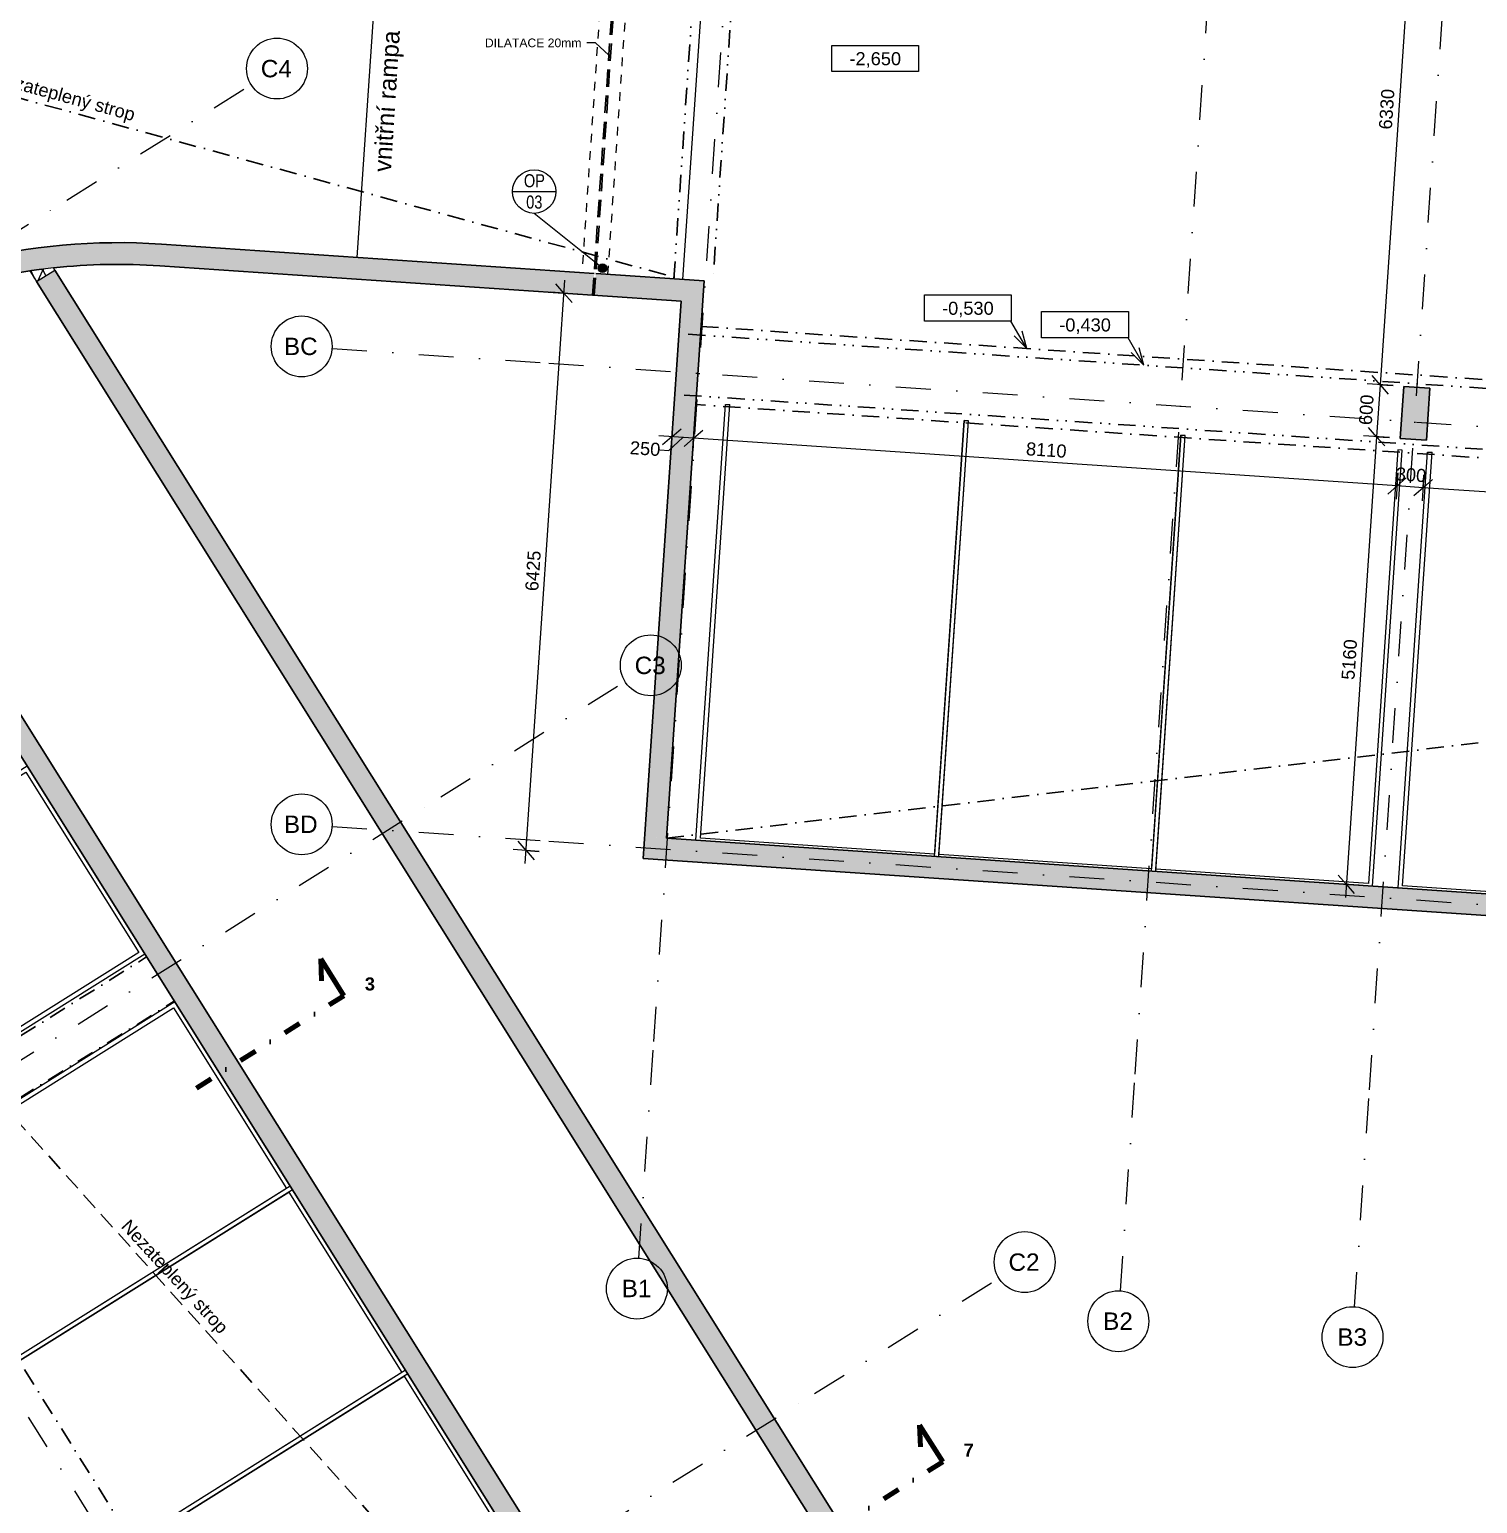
# Model space of a CAD drawing. Header units: millimetres. Extents: x -45523 to 44975, y -3459 to 74573.
# Drawn here: x -11187 to 5468, y 31290 to 48246 of the extents above; entities that cross this region are included whole.
import ezdxf

# ---------------------------------------------------------------- set-up
doc = ezdxf.new("R2010")
doc.units = ezdxf.units.MM
for name, pattern in [('HA_Dash_2mm-S1mm', [200, 100, -100]), ('HA_Dash_3mm-S1mm', [300, 200, -100]), ('HA_DashDot_10mm-S3mm', [1000, 400, -300, 0, -300]), ('HA_DashDot_4mm-S1mm', [400, 200, -100, 0, -100]), ('HA_DashDot_6mm-S2mm', [600, 200, -200, 0, -200]), ('HA_DashDotDot_5mm-S1mm', [500, 200, -100, 0, -100, 0, -100])]:
    doc.linetypes.add(name, pattern=pattern)
for name, color, linetype, lineweight in [('A-____-____-DIMS', 9, 'Continuous', 5), ('A-____-____-DIMS-100', 9, 'Continuous', 5), ('A-DETL-____-HDLN', 9, 'HA_Dash_3mm-S1mm', 25), ('A-DETL-____-OTLN', 9, 'Continuous', 25), ('A-DETL-____-THIN', 9, 'Continuous', 9), ('A-DETL-GENF-OTLN', 9, 'Continuous', 9), ('A-FLOR-____-OTLN', 9, 'Continuous', 9), ('A-FLOR-____-OVHD', 9, 'HA_DashDot_4mm-S1mm', 25), ('A-GENM-____-IDEN', 9, 'Continuous', 9), ('A-GENM-____-OTLN', 9, 'Continuous', 9), ('A-WALL-____-MCUT', 9, 'Continuous', 9), ('A-WALL-____-PATT', 9, 'Continuous', 25), ('C-PRKG-____-OTLN', 9, 'Continuous', 9), ('G-____-____-DIMS', 9, 'Continuous', 5), ('G-____-____-SYMB', 9, 'Continuous', 5), ('G-____-____-TEXT', 9, 'Continuous', 5), ('S-COLS-____-MCUT', 9, 'Continuous', 25), ('S-COLS-____-OTLN', 9, 'Continuous', 9), ('S-GRID-____-IDEN', 9, 'Continuous', 9), ('S-GRID-____-OTLN', 9, 'Continuous', 5)]:
    doc.layers.add(name, color=color, linetype=linetype, lineweight=lineweight)
doc.styles.add('Arial', font='arial.ttf', dxfattribs={"height": 100})
doc.styles.add('Arial_1', font='arial.ttf', dxfattribs={"height": 200})
doc.styles.add('Arial_2', font='arial.ttf', dxfattribs={"height": 150})
doc.styles.add('Arial_3', font='arial.ttf', dxfattribs={"width": 0.8, "height": 150})
doc.styles.add('Arial_B_1', font='arialbd.ttf', dxfattribs={"height": 150})
doc.dimstyles.new('Inner_Dimensions', dxfattribs={"dimscale": 304.8, "dimtxt": 153.03891, "dimasz": 0.656168, "dimexe": 0.492126, "dimexo": 0.0625, "dimgap": 0.065617, "dimtad": 1, "dimdec": 0, "dimzin": 0, "dimdsep": 46, "dimtxsty": 'Arial_2', "dimblk1": 'OBLIQUE', "dimblk2": 'OBLIQUE', "dimsah": 1, "dimcen": 0.09, "dimdle": 0.492126, "dimazin": 0, "dimtfac": 1, "dimtdec": 4, "dimtix": 1, "dimtmove": 0, "dimatfit": 3, "dimfxl": 0.492126, "dimfxlon": 1, "dimtvp": 1, "dimtolj": 1, "dimtzin": 0, "dimlwd": 9, "dimlwe": 9, "dimarcsym": 2})
doc.dimstyles.new('Inner_Dimensions_1', dxfattribs={"dimscale": 304.8, "dimtxt": 153.03891, "dimasz": 0.656168, "dimexe": 0.492126, "dimexo": 0.0625, "dimgap": 0.065617, "dimtad": 1, "dimdec": 0, "dimzin": 0, "dimdsep": 46, "dimtxsty": 'Arial_2', "dimblk1": 'OBLIQUE', "dimblk2": 'OBLIQUE', "dimsah": 1, "dimcen": 0.09, "dimdle": 0.492126, "dimazin": 0, "dimtfac": 1, "dimtdec": 4, "dimtix": 1, "dimtmove": 1, "dimatfit": 3, "dimfxl": 0.492126, "dimfxlon": 1, "dimtvp": 1, "dimtolj": 1, "dimtzin": 0, "dimlwd": 9, "dimlwe": 9, "dimarcsym": 2})
doc.dimstyles.new('Inner_Dimensions_3', dxfattribs={"dimscale": 304.8, "dimtxt": 153.03891, "dimasz": 0.656168, "dimexe": 0.492126, "dimexo": 0.0625, "dimgap": 0.065617, "dimtad": 1, "dimdec": 0, "dimzin": 0, "dimdsep": 46, "dimtxsty": 'Arial_2', "dimblk1": 'OBLIQUE', "dimblk2": 'OBLIQUE', "dimsah": 1, "dimcen": 0.09, "dimdle": 0.492126, "dimazin": 0, "dimtfac": 1, "dimtdec": 4, "dimtix": 1, "dimtmove": 0, "dimatfit": 3, "dimfxl": 0.492126, "dimfxlon": 1, "dimtvp": 1, "dimtolj": 1, "dimtzin": 0, "dimlwd": 9, "dimlwe": 9, "dimarcsym": 2})

# ---------------------------------------------------------------- blocks, each defined once
blk = doc.blocks.new('HA_sCO_Rectangle - 300X600-1910398-1PP_GARAZ')
at = {"layer": 'S-COLS-____-OTLN'}
blk.add_hatch(color=256, dxfattribs=at).paths.add_polyline_path([(150, -300), (150, 300), (-150, 300), (-150, -300)])
at = {"layer": 'S-COLS-____-MCUT'}
for p, q in [((150, 300), (-150, 300)), ((-150, 300), (-150, -300)), ((150, -300), (150, 300)), ((-150, -300), (150, -300))]:
    blk.add_line(p, q, dxfattribs=at)
blk = doc.blocks.new('HA_PA_Perpendicular_SingleStall - Generic-1376841-1PP_GARAZ')
at = {"layer": 'C-PRKG-____-OTLN', "lineweight": 5}
for p, q in [((2525, 0), (2525, -5025)), ((-25, 0), (-25, -5025)), ((25, -25), (2475, -25)), ((25, -5025), (25, -25)), ((2475, -25), (2475, -5025)), ((-25, -5025), (25, -5025)), ((2525, -5025), (2475, -5025))]:
    blk.add_line(p, q, dxfattribs=at)
blk = doc.blocks.new('HA_PA_Perpendicular_SingleStall - Generic-1376821-1PP_GARAZ')
at = {"layer": 'C-PRKG-____-OTLN', "lineweight": 5}
for p, q in [((2775, 0), (2775, -5025)), ((-25, 0), (-25, -5025)), ((25, -25), (2725, -25)), ((25, -5025), (25, -25)), ((2725, -25), (2725, -5025)), ((-25, -5025), (25, -5025)), ((2775, -5025), (2725, -5025))]:
    blk.add_line(p, q, dxfattribs=at)
blk = doc.blocks.new('HA_PA_Perpendicular_SingleStall - Generic-1370711-1PP_GARAZ')
at = {"layer": 'C-PRKG-____-OTLN', "lineweight": 5}
for p, q in [((-25, 25), (-25, -5000)), ((2525, 25), (2525, -5000)), ((25, -25), (2475, -25)), ((25, -5000), (25, -25)), ((2475, -25), (2475, -5000)), ((-25, -5000), (25, -5000)), ((2525, -5000), (2475, -5000))]:
    blk.add_line(p, q, dxfattribs=at)
blk = doc.blocks.new('Grid - Radius 3_5mm-353793-1PP_GARAZ')
at = {"layer": 'S-GRID-____-IDEN'}
blk.add_circle((0, 0), 3.5, dxfattribs=at)
blk = doc.blocks.new('Section - Detail Number-933961-1PP_GARAZ')
at = {"layer": 'G-____-____-SYMB', "lineweight": 100}
for p, q in [((0, 5), (1.25, 2.83)), ((0, 0), (0, 5))]:
    blk.add_line(p, q, dxfattribs=at)
blk = doc.blocks.new('DIMBLOCK406-1PP_GARAZ')
at = {"layer": 'A-____-____-DIMS-100', "lineweight": 9}
for p, q in [((4852, 43124), (4832, 42825)), ((4842, 42975), (4852, 43124)), ((4842, 42975), (4736, 42882)), ((4842, 42975), (4949, 43068)), ((9931, 42629), (4842, 42975)), ((9941, 42779), (9920, 42480)), ((9931, 42629), (9941, 42779)), ((9931, 42629), (9824, 42536)), ((9931, 42629), (10037, 42722))]:
    blk.add_line(p, q, dxfattribs=at)
at = {"layer": 'A-____-____-DIMS-100', "color": 0, "lineweight": 9, "insert": (7171, 43032), "char_height": 150, "width": 553.77, "attachment_point": 1, "rotation": 356.1173, "line_spacing_factor": 0.941778, "style": 'Arial_2'}
blk.add_mtext('5100', dxfattribs=at)
blk = doc.blocks.new('_Oblique')
at = {"color": 0, "linetype": 'ByBlock', "lineweight": -2}
blk.add_line((-0.5, -0.5), (0.5, 0.5), dxfattribs=at)
blk = doc.blocks.new('DIMBLOCK407-1PP_GARAZ')
at = {"layer": 'A-____-____-DIMS-100', "lineweight": 9}
for p, q in [((4553, 43145), (4533, 42845)), ((4543, 42995), (4553, 43145)), ((4543, 42995), (4649, 43088)), ((4852, 43124), (4832, 42825)), ((4842, 42975), (4852, 43124)), ((4543, 42995), (4436, 42902)), ((4842, 42975), (4543, 42995)), ((4842, 42975), (4736, 42882)), ((4842, 42975), (4949, 43068))]:
    blk.add_line(p, q, dxfattribs=at)
at = {"layer": 'A-____-____-DIMS-100', "color": 0, "lineweight": 9, "insert": (4534, 43211), "char_height": 150, "width": 415.32, "attachment_point": 1, "rotation": 356.1173, "line_spacing_factor": 0.941778, "style": 'Arial_2'}
blk.add_mtext('300', dxfattribs=at)
blk = doc.blocks.new('DIMBLOCK408-1PP_GARAZ')
at = {"layer": 'A-____-____-DIMS-100', "lineweight": 9}
for p, q in [((-3559, 43395), (-3539, 43694)), ((-3549, 43544), (-3442, 43637)), ((-3549, 43544), (-3655, 43451)), ((-3549, 43544), (-3559, 43395)), ((4543, 42995), (-3549, 43544)), ((4553, 43145), (4533, 42845)), ((4543, 42995), (4553, 43145)), ((4543, 42995), (4649, 43088)), ((4543, 42995), (4436, 42902))]:
    blk.add_line(p, q, dxfattribs=at)
at = {"layer": 'A-____-____-DIMS-100', "color": 0, "lineweight": 9, "insert": (281, 43500), "char_height": 150, "width": 553.77, "attachment_point": 1, "rotation": 356.1173, "line_spacing_factor": 0.941778, "style": 'Arial_2'}
blk.add_mtext('8110', dxfattribs=at)
blk = doc.blocks.new('DIMBLOCK409-1PP_GARAZ')
at = {"layer": 'A-____-____-DIMS-100', "lineweight": 9}
for p, q in [((-3808, 43412), (-3788, 43711)), ((-3798, 43561), (-3692, 43654)), ((-3559, 43395), (-3539, 43694)), ((-3549, 43544), (-3442, 43637)), ((-3549, 43544), (-3948, 43571)), ((-3935, 43412), (-3835, 43405)), ((-3798, 43561), (-3905, 43468)), ((-3835, 43405), (-3674, 43553)), ((-3798, 43561), (-3808, 43412)), ((-3549, 43544), (-3655, 43451)), ((-3549, 43544), (-3559, 43395))]:
    blk.add_line(p, q, dxfattribs=at)
at = {"layer": 'A-____-____-DIMS-100', "color": 0, "lineweight": 9, "insert": (-4275, 43512), "char_height": 150, "width": 415.32, "attachment_point": 1, "rotation": 356.1173, "line_spacing_factor": 0.941778, "style": 'Arial_2'}
blk.add_mtext('250', dxfattribs=at)
blk = doc.blocks.new('DIMBLOCK412-1PP_GARAZ')
at = {"layer": 'A-____-____-DIMS-100', "lineweight": 9}
for p, q in [((4776, 50475), (4683, 50581)), ((4776, 50475), (4348, 44160)), ((4627, 50485), (4926, 50465)), ((4776, 50475), (4627, 50485)), ((4776, 50475), (4869, 50368)), ((4348, 44160), (4255, 44266)), ((4497, 44150), (4198, 44170)), ((4348, 44160), (4441, 44053)), ((4348, 44160), (4497, 44150))]:
    blk.add_line(p, q, dxfattribs=at)
at = {"layer": 'A-____-____-DIMS-100', "color": 0, "lineweight": 9, "insert": (4332, 47102), "char_height": 150, "width": 553.77, "attachment_point": 1, "rotation": 86.1173, "line_spacing_factor": 0.941778, "style": 'Arial_2'}
blk.add_mtext('6330', dxfattribs=at)
blk = doc.blocks.new('DIMBLOCK413-1PP_GARAZ')
at = {"layer": 'A-____-____-DIMS-100', "lineweight": 9}
for p, q in [((4348, 44160), (4255, 44266)), ((4497, 44150), (4198, 44170)), ((4348, 44160), (4307, 43561)), ((4348, 44160), (4441, 44053)), ((4348, 44160), (4497, 44150)), ((4307, 43561), (4214, 43668)), ((4457, 43551), (4157, 43571)), ((4307, 43561), (4400, 43455)), ((4307, 43561), (4457, 43551))]:
    blk.add_line(p, q, dxfattribs=at)
at = {"layer": 'A-____-____-DIMS-100', "color": 0, "lineweight": 9, "insert": (4101, 43702), "char_height": 150, "width": 415.32, "attachment_point": 1, "rotation": 86.1173, "line_spacing_factor": 0.941778, "style": 'Arial_2'}
blk.add_mtext('600', dxfattribs=at)
blk = doc.blocks.new('DIMBLOCK414-1PP_GARAZ')
at = {"layer": 'A-____-____-DIMS-100', "lineweight": 9}
for p, q in [((4307, 43561), (4214, 43668)), ((4307, 43561), (3948, 38263)), ((4457, 43551), (4157, 43571)), ((4307, 43561), (4400, 43455)), ((4307, 43561), (4457, 43551)), ((3958, 38413), (3865, 38519)), ((4107, 38403), (3808, 38423)), ((3958, 38413), (4051, 38306)), ((3958, 38413), (4107, 38403))]:
    blk.add_line(p, q, dxfattribs=at)
at = {"layer": 'A-____-____-DIMS-100', "color": 0, "lineweight": 9, "insert": (3902, 40771), "char_height": 150, "width": 553.77, "attachment_point": 1, "rotation": 86.1173, "line_spacing_factor": 0.941778, "style": 'Arial_2'}
blk.add_mtext('5160', dxfattribs=at)
blk = doc.blocks.new('Spot Elevations - Generic-448778-1PP_GARAZ')
at = {"layer": 'G-____-____-DIMS', "lineweight": 9}
for p, q in [((-5, 0), (-5, 3)), ((-5, 3), (5, 3)), ((5, 3), (5, 0)), ((5, 0), (-5, 0))]:
    blk.add_line(p, q, dxfattribs=at)
blk = doc.blocks.new('HA_TAG_GM_Products - Generic-588599-1PP_GARAZ')
at = {"layer": 'A-GENM-____-IDEN'}
blk.add_line((-2.5, 0), (2.5, 0), dxfattribs=at)
blk.add_circle((0, 0), 2.5, dxfattribs=at)
blk = doc.blocks.new('DIMBLOCK553-1PP_GARAZ')
at = {"layer": 'A-____-____-DIMS-100', "lineweight": 9}
for p, q in [((-5484, 38653), (-5029, 45362)), ((-5039, 45213), (-5132, 45319)), ((-5189, 45223), (-4889, 45203)), ((-5039, 45213), (-5189, 45223)), ((-5039, 45213), (-4946, 45106)), ((-5474, 38802), (-5567, 38909)), ((-5324, 38792), (-5624, 38813)), ((-5474, 38802), (-5381, 38696)), ((-5474, 38802), (-5324, 38792))]:
    blk.add_line(p, q, dxfattribs=at)
at = {"layer": 'A-____-____-DIMS-100', "color": 0, "lineweight": 9, "insert": (-5486, 41792), "char_height": 150, "width": 553.77, "attachment_point": 1, "rotation": 86.1173, "line_spacing_factor": 0.941778, "style": 'Arial_2'}
blk.add_mtext('6425', dxfattribs=at)

msp = doc.modelspace()

# ---------------------------------------------------------------- hatches: boundary and pattern name
at = {"layer": 'A-DETL-GENF-OTLN', "lineweight": 5}
h = msp.add_hatch(dxfattribs=at)
h.set_pattern_fill('FP_7', style=0, pattern_type=2)
h.set_pattern_definition([(66.422, (109.27, 16.51), (-0.00035, 330.20156), [57.016, -30.078, 150.063, -30.078, -93.044]), (66.422, (109.27, 16.51), (-0.00035, 330.20156), [-267.234, 57.016, -36.028]), (113.578, (22.81, 16.51), (-144.11052, -0.00087), [57.016, -30.078, 150.063, -30.078, -93.044]), (113.578, (22.81, 16.51), (-144.11052, -0.00087), [-267.234, 57.016, -36.028]), (0, (22.8, 16.5), (0, 330.2), [86.466, -57.643]), (0, (94.86, 313.7), (0, 330.2), [86.466, -57.643]), (90, (0, 68.77), (-144.112, 9e-15), [27.565, -302.635]), (90, (72.06, 233.87), (-144.112, 9e-15), [27.565, -302.635]), (90, (132.08, 68.77), (-144.112, 9e-15), [27.565, -302.635]), (90, (204.14, 233.87), (-144.112, 9e-15), [27.565, -302.635])])
h.paths.add_polyline_path([(-11107, 45346.7), (-10895.1, 45479.4), (-10910.5, 45503.9), (-11183.7, 45469.1)])
at = {"layer": 'A-GENM-____-IDEN'}
h = msp.add_hatch(color=256, dxfattribs=at)
edge = h.paths.add_edge_path()
edge.add_arc((-4595, 45501), 50, 0, 360)
at = {"layer": 'A-WALL-____-PATT', "lineweight": 9}
for points in [[(-13868.9, 44481.4), (-13617.9, 44630.9), (-13361, 44769.9), (-13098.4, 44898), (-12830.7, 45015), (-12558.4, 45120.8), (-12281.9, 45215.1), (-12001.7, 45297.8), (-11718.3, 45368.7), (-11432.2, 45427.8), (-11143.9, 45474.8), (-10853.9, 45509.8), (-10562.6, 45532.7), (-10270.7, 45543.4), (-9978.6, 45541.8), (-9686.7, 45528.2), (-9669.8, 45777.6), (-9972.1, 45791.8), (-10274.7, 45793.3), (-10577, 45782.3), (-10895.1, 45756.6), (-11183.7, 45721.6), (-11477.8, 45673.6), (-11774.1, 45612.4), (-12067.7, 45538.9), (-12357.9, 45453.3), (-12644.3, 45355.6), (-12926.3, 45246), (-13203.6, 45124.8), (-13475.5, 44992.1), (-13741.7, 44848.1), (-14001.6, 44693.2)], [(54.5, 27527), (285.6, 27629), (-10895.1, 45479.4), (-11107, 45346.7), (-74.8, 27733.4)], [(-3861.1, 38943.6), (-3426.1, 45353.8), (-3675.5, 45370.7), (-4110.6, 38960.5)], [(-2498.2, 25856.6), (-2286.3, 25989.3), (-13868.9, 44481.4), (-14080.8, 44348.6), (-2599.3, 26018)], [(23628.7, 36827.2), (23645.6, 37076.7), (-4110.6, 38960.5), (-4127.5, 38711.1), (17860.8, 37218.7)]]:
    msp.add_hatch(color=256, dxfattribs=at).paths.add_polyline_path(points)
h = msp.add_hatch(color=256, dxfattribs=at)
h.paths.add_polyline_path([(-3692.4, 45121.3), (-3675.5, 45370.7), (-4673.2, 45438.5), (-4690.1, 45190.2), (-4706.9, 45190.2), (-4290.6, 45161.9)])
h.paths.add_polyline_path([(-4710.1, 45190.4), (-4693.2, 45439.8), (-9669.8, 45777.6), (-9686.7, 45528.2), (-4710.1, 45190.4)])

# ---------------------------------------------------------------- linework, layer by layer
at = {"layer": 'A-DETL-____-HDLN'}
for p, q in [((-4310.6, 51076.8), (-4710.1, 45190.2)), ((-4690.1, 45190.2), (-4290.6, 51075.5)), ((-16978.1, 41985.2), (-2498.2, 25856.6))]:
    msp.add_line(p, q, dxfattribs=at)
at = {"layer": 'A-DETL-____-OTLN', "linetype": 'HA_DashDotDot_5mm-S1mm'}
for p, q in [((-3775.3, 45377.5), (-3409.6, 50765.1)), ((-2960.6, 50734.6), (-3326.3, 45347)), ((24038.3, 42863.4), (-3717.8, 44747.2)), ((23990.9, 42165), (-3765.2, 44048.8))]:
    msp.add_line(p, q, dxfattribs=at)
at = {"layer": 'A-DETL-____-THIN'}
for p, q in [((-10910.5, 45503.9), (-11183.7, 45469.1)), ((-11183.7, 45469.1), (-11107, 45346.7)), ((-11107, 45346.7), (-10895.1, 45479.4)), ((-10895.1, 45479.4), (-10910.5, 45503.9)), ((-4710.1, 45190.2), (-4690.1, 45190.2))]:
    msp.add_line(p, q, dxfattribs=at)
at = {"layer": 'A-FLOR-____-OTLN'}
for p, q in [((-7416.9, 45624.7), (-7051.2, 51012.3)), ((-3309.8, 50758.3), (-3675.5, 45370.7))]:
    msp.add_line(p, q, dxfattribs=at)
at = {"layer": 'A-FLOR-____-OVHD'}
for p, q in [((-17183.1, 49066.1), (-3675.5, 45370.7)), ((-3461.6, 44830), (23795.7, 42980.1)), ((23734.7, 42082.1), (-3522.6, 43932.1)), ((-3861.1, 38943.6), (23733.9, 42182.4)), ((-16978.1, 41985.2), (-4816.9, 22569.4)), ((-12983.6, 35607.9), (-9839.5, 37577.3)), ((-12665.1, 35099.4), (-9521, 37068.8))]:
    msp.add_line(p, q, dxfattribs=at)
at = {"layer": 'A-GENM-____-IDEN'}
msp.add_line((-4595, 45501), (-5382.1, 46131.2), dxfattribs=at)
msp.add_circle((-4595, 45501), 50, dxfattribs=at)
at = {"layer": 'A-GENM-____-OTLN', "linetype": 'HA_Dash_2mm-S1mm'}
for p, q in [((-4467.2, 50836.9), (-4832.8, 45449.3)), ((-4533.5, 45429), (-4167.9, 50816.6))]:
    msp.add_line(p, q, dxfattribs=at)
at = {"layer": 'A-WALL-____-MCUT', "lineweight": 25}
for p, q in [((-4693.2, 45439.8), (-9669.8, 45777.6)), ((285.6, 27629), (-10895.1, 45479.4)), ((-9686.7, 45528.2), (-4710.1, 45190.4)), ((-11107, 45346.7), (54.5, 27527)), ((-3426.1, 45353.8), (-4673.2, 45438.5)), ((-3861.1, 38943.6), (-3426.1, 45353.8)), ((-4706.9, 45190.2), (-3692.4, 45121.3)), ((-3692.4, 45121.3), (-4127.5, 38711.1)), ((-2441.2, 26236.6), (-13868.9, 44481.4)), ((-14080.8, 44348.6), (-2498.2, 25856.6)), ((23396.2, 37093.6), (-3861.1, 38943.6)), ((-4127.5, 38711.1), (23628.7, 36827.2))]:
    msp.add_line(p, q, dxfattribs=at)
for radius, start, end in [(7250, 86.11727, 121.99028), (7000, 98.40033, 121.98775), (7000, 97.27774, 98.23285), (7000, 86.11727, 96.14509)]:
    msp.add_arc((-10160.7, 38544.2), radius, start, end, dxfattribs=at)
at = {"layer": 'G-____-____-DIMS', "lineweight": 9}
for p, q in [((100.4, 44892.7), (-394.5, 44892.7)), ((283.3, 44575.8), (100.4, 44892.7)), ((283.3, 44575.8), (229.7, 44775.8)), ((283.3, 44575.8), (136.9, 44722.3)), ((1448.2, 44701), (953.3, 44701)), ((1631.1, 44384.1), (1448.2, 44701)), ((1631.1, 44384.1), (1484.7, 44530.6)), ((1631.1, 44384.1), (1577.6, 44584.1))]:
    msp.add_line(p, q, dxfattribs=at)
at = {"layer": 'G-____-____-SYMB', "linetype": 'HA_DashDot_6mm-S2mm', "lineweight": 100}
for p, q in [((-7571, 37131.1), (-9419, 35973.6)), ((-683.5, 31769.4), (-2531.4, 30611.9))]:
    msp.add_line(p, q, dxfattribs=at)
at = {"layer": 'G-____-____-TEXT', "color": 250, "lineweight": 9}
for p, q in [((-4678.1, 48092.1), (-4776.7, 48092.1)), ((-4522.5, 47950.4), (-4678.1, 48092.1))]:
    msp.add_line(p, q, dxfattribs=at)
at = {"layer": 'S-GRID-____-OTLN', "linetype": 'HA_DashDot_10mm-S3mm', "lineweight": 9}
for p, q in [((-4007.3, 36606.3), (-2567.5, 57820.2)), ((1529.9, 36230.5), (2969.7, 57444.4)), ((4223.7, 36047.7), (5663.5, 57261.6)), ((-3551.5, 20078.2), (-22573.6, 50447.6)), ((-10755.7, 46283.8), (-8637, 47610.9)), ((-30183.8, 34114.9), (-10755.7, 46283.8)), ((-7706.2, 44576.9), (-5211.9, 44407.6)), ((-5211.9, 44407.6), (25941.2, 42293.2)), ((-6456, 39419.2), (-4337.3, 40746.3)), ((-25884.1, 27250.3), (-6456, 39419.2)), ((-7706.2, 39079.3), (-5211.9, 38910)), ((-5211.9, 38910), (25569.7, 36820.8)), ((-4176.6, 34112), (-4007.3, 36606.3)), ((1360.6, 33736.2), (1529.9, 36230.5)), ((4054.4, 33553.4), (4223.7, 36047.7)), ((-2156.3, 32554.7), (-37.6, 33881.7)), ((-21584.5, 20385.7), (-2156.3, 32554.7))]:
    msp.add_line(p, q, dxfattribs=at)

# ---------------------------------------------------------------- block references
at = {"layer": 'A-GENM-____-IDEN', "xscale": 99.99999999999993, "yscale": 99.99999999999993, "zscale": 99.99999999999993}
msp.add_blockref('HA_TAG_GM_Products - Generic-588599-1PP_GARAZ', (-5382.1, 46381.2), dxfattribs=at)
at = {"layer": 'C-PRKG-____-OTLN'}
for name, p, rotation in [('HA_PA_Perpendicular_SingleStall - Generic-1376821-1PP_GARAZ', (-752.5, 38732.6), 176.1172724189427), ('HA_PA_Perpendicular_SingleStall - Generic-1376841-1PP_GARAZ', (1741.7, 38563.3), 176.1172724189427), ('HA_PA_Perpendicular_SingleStall - Generic-1376841-1PP_GARAZ', (4236, 38394), 176.1172724189427), ('HA_PA_Perpendicular_SingleStall - Generic-1376841-1PP_GARAZ', (7073.4, 38201.4), 176.1172724189427), ('HA_PA_Perpendicular_SingleStall - Generic-1370711-1PP_GARAZ', (-11222.2, 39737.8), 302.0612494774554), ('HA_PA_Perpendicular_SingleStall - Generic-1370711-1PP_GARAZ', (-9523.6, 37025.9), 302.0612494774554), ('HA_PA_Perpendicular_SingleStall - Generic-1370711-1PP_GARAZ', (-8196.5, 34907.2), 302.0612494774554), ('HA_PA_Perpendicular_SingleStall - Generic-1370711-1PP_GARAZ', (-6869.5, 32788.4), 302.0612494774554)]:
    msp.add_blockref(name, p, dxfattribs=dict(at, rotation=rotation))
at = {"layer": 'G-____-____-DIMS', "lineweight": 9, "xscale": 99.99999999999993, "yscale": 99.99999999999993, "zscale": 99.99999999999993}
for p in [(-1460, 47763.4), (-394.5, 44892.7), (953.3, 44701)]:
    msp.add_blockref('Spot Elevations - Generic-448778-1PP_GARAZ', p, dxfattribs=at)
at = {"layer": 'G-____-____-SYMB', "lineweight": 100, "extrusion": (0, 0, -1)}
for p, xscale, yscale, zscale, rotation in [((7571, 37131.1), 99.99999999999993, 99.99999999999993, 99.99999999999993, 327.9387505225444), ((683.5, 31769.4), 99.99999999999994, 99.99999999999994, 99.99999999999994, 327.9387505225443)]:
    msp.add_blockref('Section - Detail Number-933961-1PP_GARAZ', p, dxfattribs=dict(at, xscale=xscale, yscale=yscale, zscale=zscale, rotation=rotation))
at = {"layer": 'S-COLS-____-OTLN', "rotation": 356.1172724189433}
msp.add_blockref('HA_sCO_Rectangle - 300X600-1910398-1PP_GARAZ', (4750, 43831.7), dxfattribs=at)
at = {"layer": 'S-GRID-____-IDEN', "xscale": 99.99999999999993, "yscale": 99.99999999999993, "zscale": 99.99999999999993}
for p, rotation in [((-8340.4, 47796.7), 302.0612494774553), ((-8055.4, 44600.6), 266.1172724189428), ((-4040.7, 40932.1), 302.0612494774553), ((-8055.4, 39103), 266.1172724189428), ((259, 34067.5), 302.0612494774553), ((-4200.3, 33762.8), 356.1172724189428), ((1336.9, 33387), 356.1172724189428), ((4030.7, 33204.2), 356.1172724189428)]:
    msp.add_blockref('Grid - Radius 3_5mm-353793-1PP_GARAZ', p, dxfattribs=dict(at, rotation=rotation))

# ---------------------------------------------------------------- texts
at = {"layer": 'A-GENM-____-IDEN', "lineweight": 5, "char_height": 150, "attachment_point": 1, "style": 'Arial_3'}
for s, insert, width in [('OP', (-5500.1, 46581.5), 295.021), ('03', (-5473.7, 46336), 230.886)]:
    msp.add_mtext(s, dxfattribs=dict(at, insert=insert, width=width))
at = {"layer": 'G-____-____-SYMB', "char_height": 150, "width": 144.304, "attachment_point": 1, "style": 'Arial_B_1'}
for s, insert in [('\\fArial|b1|i0|c0|p34|;3', (-7329.8, 37342)), ('\\fArial|b1|i0|c0|p34|;7', (-442.2, 31980.4))]:
    msp.add_mtext(s, dxfattribs=dict(at, insert=insert))
at = {"layer": 'G-____-____-TEXT', "color": 7, "lineweight": 9, "attachment_point": 1}
for s, insert, char_height, width, rotation, style in [('vnitřní rampa ', (-7230, 46613.9), 200, 2124.472, 86.33899, 'Arial_1'), ('Nezateplený strop', (-11586.1, 47780.6), 150, 2012.236, 344.74089, 'Arial_2'), ('Nezateplený strop', (-10031.1, 34572.8), 150, 2012.236, 312.69659, 'Arial_2')]:
    msp.add_mtext(s, dxfattribs=dict(at, insert=insert, char_height=char_height, width=width, rotation=rotation, style=style))
at = {"layer": 'G-____-____-TEXT', "color": 7, "lineweight": 9, "insert": (-5948.3, 48142.1), "char_height": 100, "width": 1298.734, "attachment_point": 1, "style": 'Arial'}
msp.add_mtext('DILATACE 20mm', dxfattribs=at)
at = {"layer": 'S-GRID-____-IDEN', "lineweight": 5, "char_height": 200, "attachment_point": 1, "style": 'Arial_1'}
for s, insert, width in [('C4', (-8526, 47896.2), 440.928), ('BC', (-8260.2, 44701), 481.012), ('C3', (-4226.4, 41031.6), 440.928), ('BD', (-8260.2, 39203.4), 481.012), ('C2', (73.3, 34167), 440.928), ('B1', (-4375.2, 33864), 424.894), ('B2', (1162, 33488.2), 424.894), ('B3', (3855.8, 33305.4), 424.894)]:
    msp.add_mtext(s, dxfattribs=dict(at, insert=insert, width=width))

# ---------------------------------------------------------------- dimensions: what is measured, and where the dimension line sits
at = {"layer": 'A-____-____-DIMS', "lineweight": 9}
for base, p1, p2, angle, dimstyle, override, picture, middle in [((4347.7, 44159.7), (4626.6, 50484.8), (4497.4, 44149.5), 86.11727, 'Inner_Dimensions', {"dimpost": '<>', "dimfxl": 6336.634669}, 'DIMBLOCK412-1PP_GARAZ', (4465.6, 47323.7)), ((-5039, 45212.7), (-5324.4, 38792.3), (-5188.7, 45222.9), 86.11727, 'Inner_Dimensions_3', {"dimpost": '<>', "dimfxl": 6432.000078}, 'DIMBLOCK553-1PP_GARAZ', (-5352.9, 42014.1)), ((4307.1, 43561.1), (4497.4, 44149.5), (4456.7, 43550.9), 86.11727, 'Inner_Dimensions', {"dimpost": '<>', "dimfxl": 600}, 'DIMBLOCK413-1PP_GARAZ', (4231, 43866.9)), ((-3548.9, 43544.3), (4553.1, 43144.7), (-3559, 43394.6), 356.11727, 'Inner_Dimensions', {"dimpost": '<>', "dimfxl": 8115.952664}, 'DIMBLOCK408-1PP_GARAZ', (503.5, 43366)), ((3957.7, 38412.9), (4456.7, 43550.9), (4107.3, 38402.7), 86.11727, 'Inner_Dimensions', {"dimpost": '<>', "dimfxl": 5160}, 'DIMBLOCK414-1PP_GARAZ', (4036, 40993.5)), ((4542.9, 42995.1), (4852.4, 43124.4), (4553.1, 43144.7), 356.11727, 'Inner_Dimensions', {"dimpost": '<>', "dimfxl": 300}, 'DIMBLOCK407-1PP_GARAZ', (4699.1, 43081.3)), ((4842.2, 42974.7), (9940.7, 42779.1), (4852.4, 43124.4), 356.11727, 'Inner_Dimensions', {"dimpost": '<>', "dimfxl": 5100.001902}, 'DIMBLOCK406-1PP_GARAZ', (7392.9, 42898.4))]:
    dim = msp.add_linear_dim(base=base, p1=p1, p2=p2, angle=angle, dimstyle=dimstyle, override=override, dxfattribs=at)
    dim.commit()
    dim.dimension.update_dxf_attribs({"geometry": picture, "text_midpoint": middle})
dim = msp.add_linear_dim(base=(-3798.3, 43561.2), p1=(-3559, 43394.6), p2=(-3808.5, 43411.5), angle=356.11727, dimstyle='Inner_Dimensions_1', override={"dimpost": '<>', "dimfxl": 250}, dxfattribs=at)
dim.commit()
dim.dimension.update_dxf_attribs({"geometry": 'DIMBLOCK409-1PP_GARAZ', "text_midpoint": (-4074.5, 43398.4), "dimtype": 160, "text_rotation": 356.11727})

# ---------------------------------------------------------------- next in the draw order: texts
at = {"layer": 'G-____-____-DIMS', "lineweight": 9, "char_height": 150, "width": 710.695, "attachment_point": 1, "line_spacing_factor": 0.941778, "style": 'Arial_2', "bg_fill": 3, "box_fill_scale": 1.25, "bg_fill_color": 256, "bg_fill_true_color": 13158600, "bg_fill_transparency": 0}
for s, insert in [('-2,650', (-1756.1, 47985.2)), ('-0,530', (-690.6, 45114.5)), ('-0,430', (657.2, 44922.8))]:
    msp.add_mtext(s, dxfattribs=dict(at, insert=insert))

doc.saveas('drawing.dxf')
